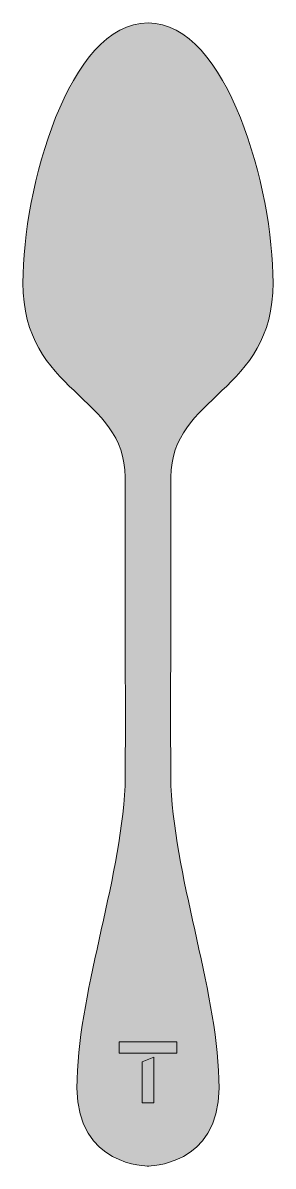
# Model space of a CAD drawing. Header units: inches. Extents: x 560 to 664, y -632 to -160.
import ezdxf

# ---------------------------------------------------------------- set-up
doc = ezdxf.new("R2010")
doc.units = ezdxf.units.IN
doc.header["$MEASUREMENT"] = 0
doc.layers.add('Layer 1', color=7, linetype='Continuous')

# ---------------------------------------------------------------- blocks, each defined once
blk = doc.blocks.new('block 3')
at = {"layer": 'Layer 1', "lineweight": 0}
for points in [[(623.89, -585.73), (600.12, -585.73), (600.12, -580.96), (623.89, -580.96), (623.89, -585.73)], [(614.39, -606.22), (609.62, -606.22), (609.62, -589.23), (614.39, -587.27), (614.39, -606.22)]]:
    blk.add_lwpolyline(points, dxfattribs=at)
blk = doc.blocks.new('block 2')
at = {"layer": 'Layer 1', "true_color": 0x808284}
h = blk.add_hatch(color=8, dxfattribs=at)
h.dxf.hatch_style = 2
edge = h.paths.add_edge_path()
edge.add_spline(control_points=[(602.55, -347.53), (602.54, -376.39), (602.76, -470.76), (602.55, -475.16), (600.46, -516.25), (582.64, -561.9), (582.67, -600.09), (582.65, -632.4), (612.01, -632.39), (612.01, -632.39), (612.01, -632.39), (612.01, -632.39), (612.01, -632.39), (612.01, -632.39), (641.35, -632.39), (641.35, -600.09), (641.35, -561.9), (623.54, -516.26), (621.45, -475.17), (621.25, -470.75), (621.43, -376.41), (621.47, -347.54), (621.45, -313.46), (663.67, -312.87), (663.68, -267.09), (663.67, -228.32), (644.88, -159.63), (612.01, -159.61), (612.01, -159.61), (612.01, -159.61), (612.01, -159.61), (579.13, -159.62), (560.32, -228.32), (560.32, -267.08), (560.33, -312.89), (602.54, -313.46), (602.55, -347.53)], knot_values=[0, 0, 0, 0, 1, 1, 1, 2, 2, 2, 3, 3, 3, 4, 4, 4, 5, 5, 5, 6, 6, 6, 7, 7, 7, 8, 8, 8, 9, 9, 9, 10, 10, 10, 11, 11, 11, 12, 12, 12, 12], degree=3, periodic=1)
at = {"layer": 'Layer 1', "lineweight": 0}
blk.add_open_spline([(602.55, -347.53), (602.54, -376.39), (602.76, -470.76), (602.55, -475.16), (600.46, -516.25), (582.64, -561.9), (582.67, -600.09), (582.65, -632.4), (612.01, -632.39), (612.01, -632.39), (612.01, -632.39), (612.01, -632.39), (612.01, -632.39), (612.01, -632.39), (641.35, -632.39), (641.35, -600.09), (641.35, -561.9), (623.54, -516.26), (621.45, -475.17), (621.25, -470.75), (621.43, -376.41), (621.47, -347.54), (621.45, -313.46), (663.67, -312.87), (663.68, -267.09), (663.67, -228.32), (644.88, -159.63), (612.01, -159.61), (612.01, -159.61), (612.01, -159.61), (612.01, -159.61), (579.13, -159.62), (560.32, -228.32), (560.32, -267.08), (560.33, -312.89), (602.54, -313.46), (602.55, -347.53)], degree=3, knots=[0, 0, 0, 0, 1, 1, 1, 2, 2, 2, 3, 3, 3, 4, 4, 4, 5, 5, 5, 6, 6, 6, 7, 7, 7, 8, 8, 8, 9, 9, 9, 10, 10, 10, 11, 11, 11, 12, 12, 12, 12], dxfattribs=at)
at = {"layer": 'Layer 1'}
blk.add_blockref('block 3', (0, 0), dxfattribs=at)

msp = doc.modelspace()

# ---------------------------------------------------------------- block references
at = {"layer": 'Layer 1'}
msp.add_blockref('block 2', (0, 0), dxfattribs=at)

doc.saveas('drawing.dxf')
